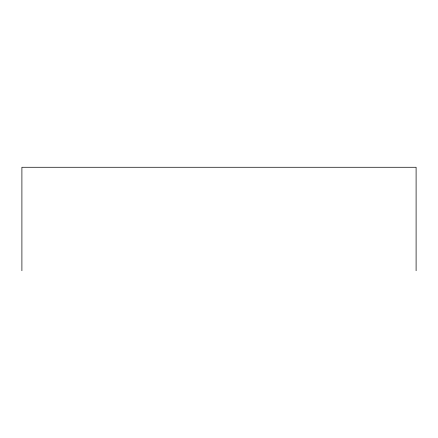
<?xml version="1.0" encoding="UTF-8"?>
<svg xmlns="http://www.w3.org/2000/svg" width="438" height="438" viewBox="0 0 438 438"><rect width="100%" height="100%" fill="white"/><g stroke="black" fill="none" stroke-linecap="round" stroke-linejoin="round"><path stroke-width="0.66" d="M416.1 270.728L416.1 167.272L21.9 167.272L21.9 270.728"/></g></svg>
